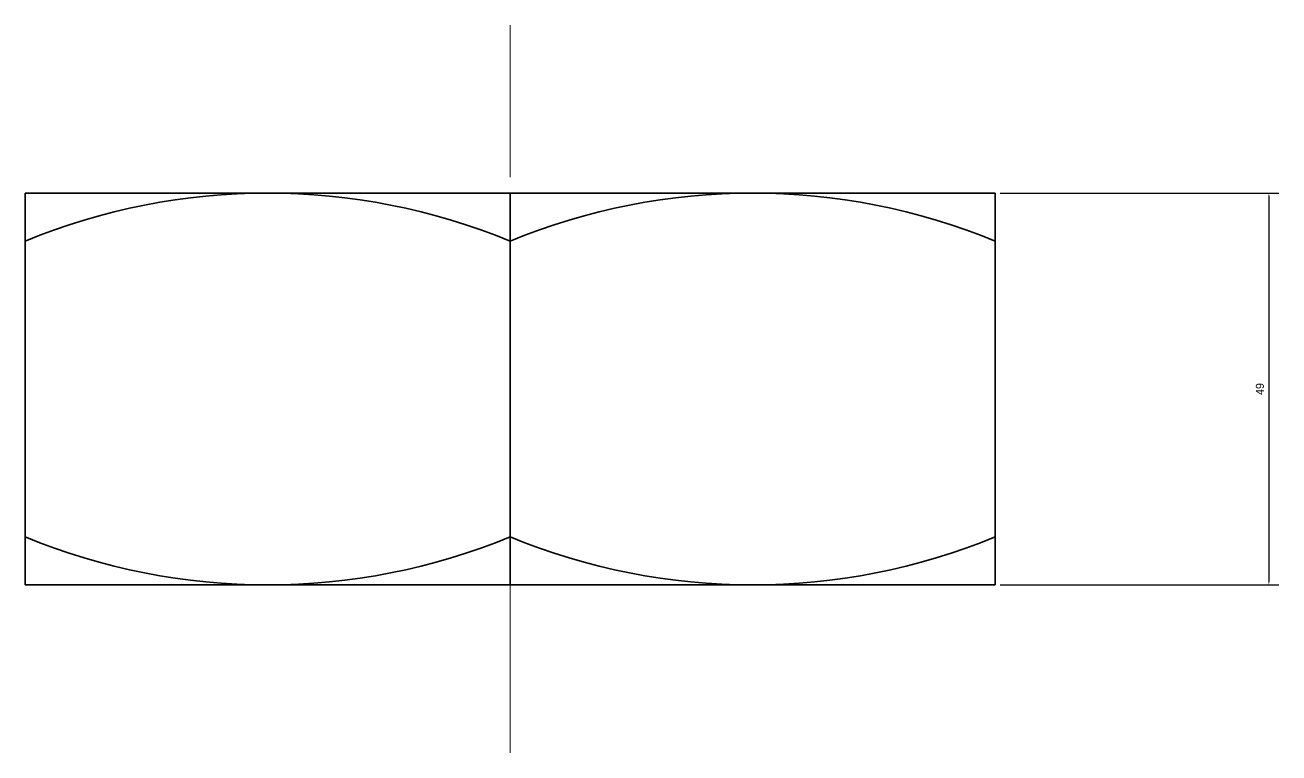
# Model space of a CAD drawing. Header units: millimetres. Extents: x -3 to 380, y 7 to 286.
# Drawn here: x 223.3 to 380, y 177.2 to 268.2 of the extents above; entities that cross this region are included whole.
import ezdxf

# ---------------------------------------------------------------- set-up
doc = ezdxf.new("R2010")
doc.units = ezdxf.units.MM
doc.linetypes.add('ACAD_ISO08W100', pattern=[36, 24, -3, 6, -3])
for name, color, linetype, lineweight in [('文本层', 212, 'Continuous', 13), ('点划线', 1, 'ACAD_ISO08W100', 13), ('轮廓线', 7, 'Continuous', 35)]:
    doc.layers.add(name, color=color, linetype=linetype, lineweight=lineweight)
doc.dimstyles.new('ISO-25', dxfattribs={"dimtxt": 1, "dimasz": 0.5, "dimexe": 1.25, "dimexo": 0.625, "dimtad": 1, "dimtxsty": 'Standard', "dimcen": 2.5, "dimadec": 0, "dimazin": 0, "dimtfac": 1, "dimtmove": 0, "dimatfit": 3, "dimfxl": 0, "dimarcsym": 0})

# ---------------------------------------------------------------- blocks, each defined once
blk = doc.blocks.new('*D3')
at = {"layer": 'Defpoints', "color": 0}
for p in [(344.57, 247.2), (344.57, 198.2), (378.78, 198.2)]:
    blk.add_point(p, dxfattribs=at)
at = {"layer": '文本层', "color": 0, "lineweight": -2}
for p, q in [((345.2, 247.2), (380.03, 247.2)), ((378.78, 246.7), (378.78, 198.7)), ((345.2, 198.2), (380.03, 198.2))]:
    blk.add_line(p, q, dxfattribs=at)
at = {"layer": '文本层', "color": 0}
for points in [[(378.7, 246.7), (378.87, 246.7), (378.78, 247.2)], [(378.7, 198.7), (378.87, 198.7), (378.78, 198.2)]]:
    blk.add_solid(points, dxfattribs=at)
at = {"layer": '文本层', "color": 0, "insert": (377.66, 222.7), "char_height": 1, "attachment_point": 5, "rotation": 90}
blk.add_mtext('49', dxfattribs=at)

msp = doc.modelspace()

# ---------------------------------------------------------------- linework, layer by layer
at = {"layer": '点划线'}
msp.add_line((283.953, 177.204), (283.953, 268.204), dxfattribs=at)
at = {"layer": '轮廓线'}
for p, q in [((223.331, 247.204), (344.575, 247.204)), ((283.953, 247.204), (283.953, 198.204)), ((223.331, 198.204), (344.575, 198.204))]:
    msp.add_line(p, q, dxfattribs=at)
for points in [[(223.331, 247.204), (223.331, 198.204)], [(344.575, 198.204), (344.575, 247.204)]]:
    msp.add_lwpolyline(points, dxfattribs=at)
for centre, start, end in [((253.642, 167.703), 67.58788, 112.41212), ((314.264, 167.703), 67.58788, 112.41212), ((253.642, 277.705), 247.58788, 292.41212), ((314.264, 277.705), 247.58788, 292.41212)]:
    msp.add_arc(centre, 79.501, start, end, dxfattribs=at)

# ---------------------------------------------------------------- dimensions: what is measured, and where the dimension line sits
at = {"layer": '文本层'}
dim = msp.add_linear_dim(base=(378.784, 198.204), p1=(344.575, 247.204), p2=(344.575, 198.204), angle=90, dimstyle='ISO-25', dxfattribs=at)
dim.commit()
dim.dimension.update_dxf_attribs({"geometry": '*D3', "text_midpoint": (377.659, 222.704)})

doc.saveas('drawing.dxf')
